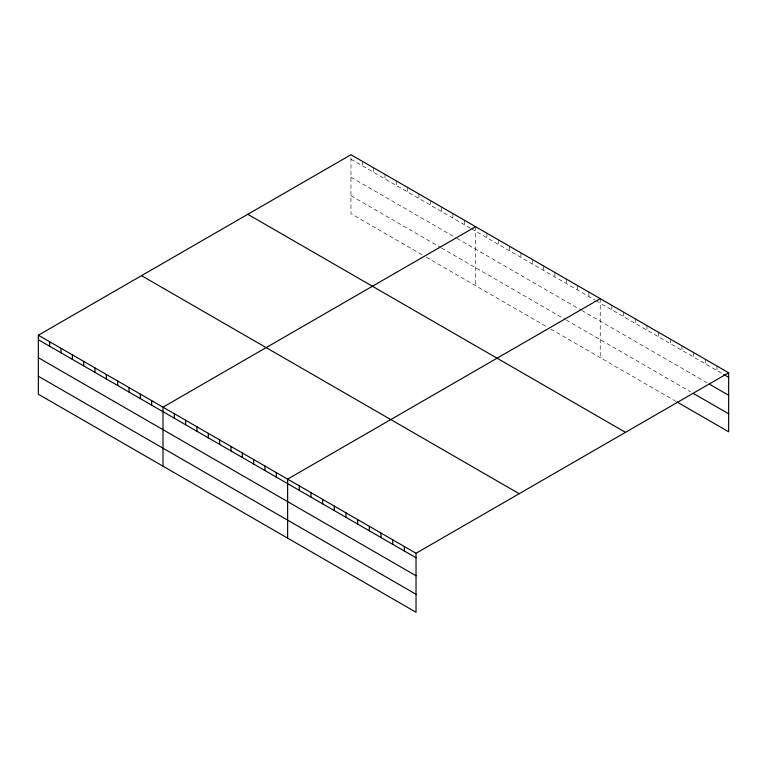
<?xml version="1.0" encoding="UTF-8"?>
<svg xmlns="http://www.w3.org/2000/svg" width="767" height="767" viewBox="0 0 767 767"><rect width="100%" height="100%" fill="white"/><g stroke="black" fill="none" stroke-linecap="round" stroke-linejoin="round"><path stroke-width="0.58" stroke-dasharray="3.83 2.88" d="M350.96 159.229L470.449 228.211M471.484 228.806L595.087 300.165M596.112 300.76L722.811 373.913M350.96 177.215L456.029 237.866M457.055 238.46L580.667 309.83M581.693 310.424L707.251 382.906M350.96 195.738L440.584 247.482M441.61 248.077L565.212 319.436M566.247 320.031L690.712 391.889M422.042 254.759L350.96 213.725L350.96 154.733M426.155 257.137L546.67 326.723M550.792 329.101L676.12 401.457M716.972 366.041L716.972 370.538M705.304 359.301L705.304 363.798M693.627 352.561L693.627 357.058M681.959 345.831L681.959 350.318M670.281 339.091L670.281 343.578M658.604 332.351L658.604 336.838M646.936 325.611L646.936 330.098M635.258 318.871L635.258 323.358M623.581 312.131L623.581 316.618M611.913 305.391L611.913 309.878M600.235 298.651L600.235 357.643M588.903 292.102L588.903 296.599M577.58 285.564L577.58 290.06M566.247 279.025L566.247 283.512M554.915 272.477L554.915 276.973M543.582 265.938L543.582 270.435M532.25 259.399L532.25 263.896M520.927 252.851L520.927 257.348M509.595 246.312L509.595 250.809M498.262 239.774L498.262 244.27M486.93 233.235L486.93 237.722M475.598 226.687L475.598 285.688M464.275 220.148L464.275 224.645M452.942 213.609L452.942 218.096M441.61 207.061L441.61 211.558M430.277 200.523L430.277 205.019M418.945 193.984L418.945 198.471M407.622 187.436L407.622 191.932M396.29 180.897L396.29 185.393M384.957 174.358L384.957 178.855M373.625 167.81L373.625 172.307M362.292 161.271L362.292 165.768"/><path stroke-width="1.15" d="M38.35 335.217L416.03 553.275L416.04 612.267L38.35 394.219L38.35 335.217L350.96 154.733L728.65 372.781L728.65 431.783L677.088 402.013M475.598 226.687L162.988 407.172L162.988 466.173M600.235 298.651L287.625 479.135L287.625 538.127M416.03 553.275L728.65 372.781M723.789 374.469L728.65 377.278M709.197 384.037L728.65 395.264M693.627 393.576L728.65 413.797M247.799 214.29L625.488 432.348M141.511 275.66L519.201 493.708M38.35 339.714L416.03 557.762M38.35 357.7L416.04 575.749M38.35 376.233L416.04 594.281M404.362 546.535L404.362 551.022M392.685 539.795L392.685 544.282M381.017 533.055L381.017 537.542M369.339 526.315L369.339 530.802M357.662 519.575L357.662 524.062M345.994 512.835L345.994 517.332M334.316 506.095L334.316 510.592M322.648 499.355L322.648 503.852M310.971 492.615L310.971 497.112M299.293 485.875L299.293 490.372M276.293 472.587L276.293 477.084M264.96 466.048L264.96 470.545M253.628 459.51L253.628 464.006M242.295 452.971L242.295 457.458M230.972 446.423L230.972 450.919M219.64 439.884L219.64 444.381M208.308 433.345L208.308 437.832M196.975 426.797L196.975 431.294M185.643 420.258L185.643 424.755M174.32 413.72L174.32 418.207M151.655 400.633L151.655 405.129M140.323 394.094L140.323 398.591M128.99 387.546L128.99 392.042M117.667 381.007L117.667 385.504M106.335 374.469L106.335 378.965M95.003 367.93L95.003 372.417M83.67 361.382L83.67 365.878M72.338 354.843L72.338 359.339M61.015 348.304L61.015 352.791M49.682 341.756L49.682 346.253"/></g></svg>
